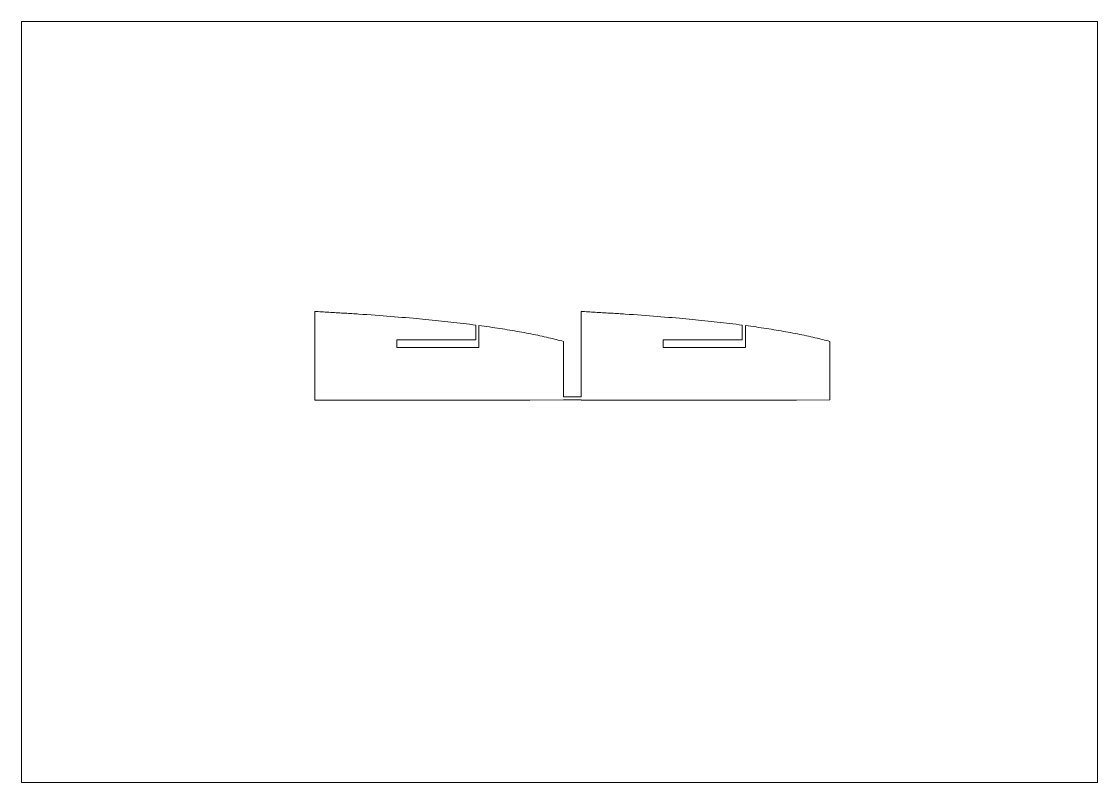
# Paper-space layout 'Sheet' of a CAD drawing. Header units: millimetres. Extents: x 0 to 420, y 0 to 297.
# The model-space entities are those that its viewports show. They can reach past a viewport. Long polylines and large blocks are cut down to what shows.
import ezdxf

# ---------------------------------------------------------------- set-up
doc = ezdxf.new("R2010")
doc.units = ezdxf.units.MM
doc.layers.add('Geometries', color=7, linetype='Continuous')

msp = doc.modelspace()

# ---------------------------------------------------------------- linework, layer by layer
at = {"layer": 'Geometries', "linetype": 'Continuous', "lineweight": 13}
for p, q in [((114.45, 167.28), (114.45, 183.84)), ((218.45, 167.28), (218.45, 183.84)), ((177.35, 172.76), (177.35, 178.52)), ((178.55, 169.76), (178.55, 178.36)), ((281.35, 172.76), (281.35, 178.52)), ((282.55, 169.76), (282.55, 178.36)), ((146.45, 172.76), (177.35, 172.76)), ((146.45, 169.76), (146.45, 172.76)), ((250.45, 172.76), (281.35, 172.76)), ((250.45, 169.76), (250.45, 172.76)), ((146.45, 169.76), (178.55, 169.76)), ((211.55, 150.49), (211.55, 172.13)), ((250.45, 169.76), (282.55, 169.76)), ((315.55, 149.3), (315.55, 172.13)), ((114.45, 149.16), (114.45, 167.28)), ((218.45, 150.49), (218.45, 167.28)), ((114.45, 149.16), (114.55, 149.16)), ((114.55, 149.28), (198.45, 149.28)), ((114.55, 149.16), (114.55, 149.28)), ((198.45, 149.28), (211.55, 149.3)), ((198.45, 149.28), (198.45, 149.28)), ((218.45, 150.49), (211.55, 150.49)), ((211.55, 149.3), (218.45, 149.3)), ((218.45, 149.16), (218.45, 149.3)), ((218.45, 149.16), (218.55, 149.16)), ((218.55, 149.16), (218.55, 149.28)), ((218.55, 149.28), (302.45, 149.28)), ((302.45, 149.28), (315.55, 149.3)), ((302.45, 149.28), (302.45, 149.28))]:
    msp.add_line(p, q, dxfattribs=at)
at = {"layer": 'Geometries', "linetype": 'Continuous', "lineweight": 13, "flags": 128}
for points in [[(131.66, 182.81), (131, 182.85), (130.33, 182.89), (129.67, 182.94), (129, 182.98), (128.34, 183.02), (127.67, 183.06), (127, 183.11), (126.33, 183.15), (125.63, 183.19), (124.93, 183.23), (124.23, 183.28), (123.52, 183.32), (122.81, 183.36), (122.11, 183.4), (121.4, 183.45), (120.69, 183.49), (119.98, 183.53), (119.26, 183.57), (118.55, 183.61), (117.84, 183.65), (117.16, 183.69), (116.48, 183.73), (115.81, 183.76), (115.13, 183.8), (114.45, 183.84)], [(177.35, 178.52), (176.14, 178.67), (174.93, 178.83), (173.7, 178.98), (172.47, 179.13), (171.23, 179.28), (169.98, 179.42), (168.79, 179.56), (167.6, 179.7), (166.4, 179.83), (165.19, 179.96), (163.98, 180.09), (162.75, 180.22), (161.52, 180.34), (160.29, 180.47), (159.04, 180.59), (157.79, 180.71), (156.56, 180.83), (155.32, 180.94), (154.07, 181.06), (152.82, 181.17), (151.39, 181.3), (149.95, 181.42), (148.5, 181.54), (147.04, 181.66), (145.58, 181.78), (144.11, 181.9), (142.63, 182.02), (141.15, 182.13), (139.58, 182.25), (138.01, 182.36), (136.43, 182.48), (134.85, 182.59), (133.25, 182.7), (131.66, 182.81)], [(235.66, 182.81), (235, 182.85), (234.33, 182.89), (233.67, 182.94), (233, 182.98), (232.34, 183.02), (231.67, 183.06), (231, 183.11), (230.33, 183.15), (229.63, 183.19), (228.93, 183.23), (228.23, 183.28), (227.52, 183.32), (226.81, 183.36), (226.11, 183.4), (225.4, 183.45), (224.69, 183.49), (223.98, 183.53), (223.26, 183.57), (222.55, 183.61), (221.84, 183.65), (221.16, 183.69), (220.48, 183.73), (219.81, 183.76), (219.13, 183.8), (218.45, 183.84)], [(281.35, 178.52), (280.14, 178.67), (278.93, 178.83), (277.7, 178.98), (276.47, 179.13), (275.23, 179.28), (273.98, 179.42), (272.79, 179.56), (271.6, 179.7), (270.4, 179.83), (269.19, 179.96), (267.98, 180.09), (266.75, 180.22), (265.52, 180.34), (264.29, 180.47), (263.04, 180.59), (261.79, 180.71), (260.56, 180.83), (259.32, 180.94), (258.07, 181.06), (256.82, 181.17), (255.39, 181.3), (253.95, 181.42), (252.5, 181.54), (251.04, 181.66), (249.58, 181.78), (248.11, 181.9), (246.63, 182.02), (245.15, 182.13), (243.58, 182.25), (242.01, 182.36), (240.43, 182.48), (238.85, 182.59), (237.25, 182.7), (235.66, 182.81)], [(211.55, 172.13), (210.86, 172.31), (210.16, 172.5), (209.45, 172.68), (208.74, 172.86), (208.01, 173.04), (207.28, 173.22), (206.55, 173.4), (205.73, 173.59), (204.9, 173.78), (204.06, 173.97), (203.22, 174.16), (202.37, 174.34), (201.5, 174.53), (200.63, 174.71), (199.75, 174.89), (198.87, 175.06), (197.97, 175.24), (197.08, 175.41), (196.19, 175.58), (195.28, 175.75), (194.37, 175.91), (193.44, 176.08), (192.49, 176.24), (191.54, 176.4), (190.58, 176.57), (189.62, 176.73), (188.66, 176.88), (187.7, 177.03), (186.72, 177.19), (185.75, 177.34), (184.74, 177.49), (183.73, 177.64), (182.71, 177.78), (181.68, 177.93), (180.64, 178.08), (179.6, 178.22), (178.55, 178.36)], [(315.55, 172.13), (314.86, 172.31), (314.16, 172.5), (313.45, 172.68), (312.74, 172.86), (312.01, 173.04), (311.28, 173.22), (310.55, 173.4), (309.73, 173.59), (308.9, 173.78), (308.06, 173.97), (307.22, 174.16), (306.37, 174.34), (305.5, 174.53), (304.63, 174.71), (303.75, 174.89), (302.87, 175.06), (301.97, 175.24), (301.08, 175.41), (300.19, 175.58), (299.28, 175.75), (298.37, 175.91), (297.44, 176.08), (296.49, 176.24), (295.54, 176.4), (294.58, 176.57), (293.62, 176.73), (292.66, 176.88), (291.7, 177.03), (290.72, 177.19), (289.75, 177.34), (288.74, 177.49), (287.73, 177.64), (286.71, 177.78), (285.68, 177.93), (284.64, 178.08), (283.6, 178.22), (282.55, 178.36)]]:
    msp.add_lwpolyline(points, dxfattribs=at)

psp = doc.layouts.new('Sheet')

# ---------------------------------------------------------------- viewports
at = {"layer": '0'}
psp.add_viewport(center=(210, 148.5), size=(420, 297), view_center_point=(210, 148.5), view_height=297, dxfattribs=at)

doc.saveas('drawing.dxf')
